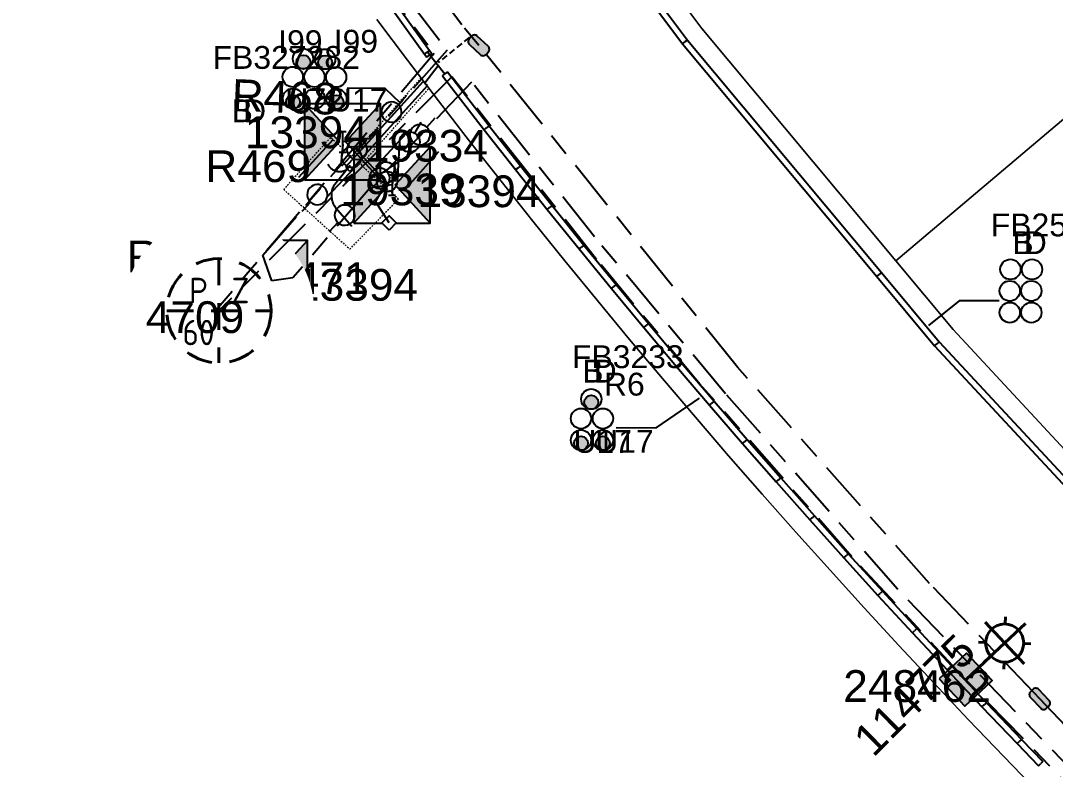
# Model space of a CAD drawing. Header units: metres. Extents: x 300847 to 302995, y 6235779 to 6237713.
# Drawn here: x 302125.9 to 302207.5, y 6237050.2 to 6237109.1 of the extents above; entities that cross this region are included whole.
import ezdxf
from ezdxf.enums import TextEntityAlignment as Align

# ---------------------------------------------------------------- set-up
doc = ezdxf.new("R2010")
doc.units = ezdxf.units.M
for name, pattern in [('Cable Exist UG', [8.2, 4, -1.2, 1.8, -1.2]), ('Dash', [5, 3, -2]), ('DASHED', [0.75, 0.5, -0.25]), ('HIDDEN', [0.375, 0.25, -0.125]), ('HIDDEN2', [0.1875, 0.125, -0.0625])]:
    doc.linetypes.add(name, pattern=pattern)
doc.layers.get('0').update_dxf_attribs({"color": 6})
for name, color, linetype, lineweight in [('Cadastre Land Parcels_SP_EXT', 9, 'Continuous', 5), ('Cadastre Other Property_SP_EXT', 9, 'HIDDEN', 5), ('Cadastre Roads_SP_EXT', 9, 'Continuous', 5)]:
    doc.layers.add(name, color=color, linetype=linetype, lineweight=lineweight)
for name, color, linetype in [('Duct_SP_EXT', 7, 'Continuous'), ('Equip_HV_EXT', 7, 'Continuous'), ('Equip_LV_EXT', 7, 'Continuous'), ('Equip_SL_EXT', 7, 'Continuous'), ('Equip_SP_SL_EXT', 7, 'Continuous'), ('Mains_HV_EXT', 7, 'Continuous'), ('Mains_SL_EXT', 7, 'Continuous'), ('Services_SP_EXT', 7, 'Continuous'), ('Sub_SP_EXT', 7, 'Continuous'), ('SupportsUG_SP_LV_SL_EXT', 7, 'Continuous'), ('Trench_SP_EXT', 7, 'Continuous')]:
    doc.layers.add(name, color=color, linetype=linetype)
doc.layers.add('UNKNOWN_FEATURES', color=1, linetype='DASHED', plot=False)
doc.styles.add('COLUMN_LABEL', font='arial.ttf')
doc.styles.add('iecARIAL', font='arial.ttf', dxfattribs={"height": 2})
doc.styles.add('IESYMBOL1', font='isocp.shx')
doc.styles.add('POLE_LABEL', font='arial.ttf')
doc.styles.add('SLCP_LABEL', font='arial.ttf', dxfattribs={"height": 3.5})
doc.styles.get("Standard").update_dxf_attribs({"font": 'arial.ttf'})
doc.styles.add('SWITCH_LABEL', font='arial.ttf', dxfattribs={"height": 2.5})

# ---------------------------------------------------------------- blocks, each defined once
blk = doc.blocks.new('SUB_INDOOR_EXT')
h = blk.add_hatch(color=256)
h.paths.add_polyline_path([(3, 3), (0.24, 0), (3, -3)])
h.paths.add_polyline_path([(-3, -3), (-0.24, 0), (-3, 3)])
at = {"color": 7}
for p, q in [((-0.272, 0.805), (0.272, 0.805)), ((0, 0.805), (0, -0.805)), ((-0.269, -0.805), (0.269, -0.805))]:
    blk.add_line(p, q, dxfattribs=at)
blk.add_line((1.92, -2.256), (1.92, -2.256, 0))
for points in [[(-3, -3), (-0.24, 0), (-3, 3)], [(-3, -3), (3, -3), (3, 3), (-3, 3)], [(3, 3), (0.24, 0), (3, -3)]]:
    blk.add_lwpolyline(points, close=True)
for tag, height, flags, p in [('ASSET_NUM', 2.5, 8, (2, 2)), ('STREET_CODE', 0.2, 9, (1.5, 0)), ('OPERATING_VOLTAGE', 0.2, 9, (1.5, -0.6)), ('ORIENTATION', 0.2, 9, (1.5, -0.8)), ('CONSTRUCTED_VOLTAGE', 0.2, 9, (1.5, -0.2)), ('NO_PHASES', 0.2, 9, (1.5, -0.4)), ('OWNED_BY', 0.2, 9, (1.5, -1)), ('OPERATED_BY', 0.2, 9, (1.5, -1.2)), ('SECONDARY_VOLTAGE', 0.2, 9, (1.5, -1.6)), ('MAINTAINED_BY', 0.2, 9, (1.5, -1.4)), ('STATE', 0.2, 9, (1.5, -1.8)), ('SUBSTATION_TYPE', 0.2, 9, (1.5, -2.2)), ('USAGE', 0.2, 9, (1.5, -2.4)), ('PARENT', 0.2, 9, (1.5, -2)), ('STREETNAME', 0.2, 9, (1.5, -3)), ('SUBURB', 0.2, 9, (1.5, -3.2)), ('LEGEND', 0.2, 9, (1.5, -2.6)), ('LOCATION', 0.2, 9, (1.5, -2.8)), ('Z', 0.2, 1, (1.5, -3.6)), ('NOTES', 0.2, 9, (1.5, -3.4))]:
    blk.add_attdef(tag, text='', height=height, dxfattribs=dict(flags=flags)).set_placement(p, align=Align.MIDDLE_LEFT)
blk = doc.blocks.new('COLUMN_EXT')
blk.add_hatch(color=256).paths.add_polyline_path([(-1.485, 1.485), (-1.485, -1.485), (1.485, -1.485), (1.485, 1.485)])
blk.add_lwpolyline([(-1.485, -1.485), (1.485, -1.485), (1.485, 1.485), (-1.485, 1.485)], close=True)
for tag, height, style, flags, p in [('ASSET_NUM', 2.5, 'COLUMN_LABEL', 8, (2, 2)), ('STRUCTURE_PLANT_NUMBER', 0.2, 'POLE_LABEL', 9, (1.813, 0.031)), ('STREET_CODE', 0.2, 'COLUMN_LABEL', 9, (1.813, -0.2))]:
    blk.add_attdef(tag, text='', height=height, dxfattribs=dict(style=style, flags=flags)).set_placement(p, align=Align.MIDDLE_LEFT)
at = {"flags": 9}
for tag, p in [('OWNED_BY', (1.813, -0.6)), ('STATE', (1.813, -0.8)), ('COLUMN_TYPE', (1.813, -0.4)), ('STREETNAME', (1.813, -1.6)), ('USAGE', (1.813, -1)), ('LEGEND', (1.813, -1.2)), ('LOCATION', (1.813, -1.4)), ('SUBURB', (1.813, -1.8)), ('NOTES', (1.813, -2))]:
    blk.add_attdef(tag, text='', height=0.2, dxfattribs=at).set_placement(p, align=Align.MIDDLE_LEFT)
at = {"flags": 1}
blk.add_attdef('Z', (1.813, -2.351), '', height=0.2, dxfattribs=at)
blk = doc.blocks.new('DUCT_EXT')
blk.add_circle((0, 0.8), 0.8)
at = {"flags": 1}
blk.add_attdef('Z', (0, 0), '', height=0.2, dxfattribs=at)
at = {"flags": 9}
for tag, p in [('DUCT_CODE', (0, 0)), ('XSECT_TYPE', (0, -0.2)), ('STATE', (0, -0.6)), ('FB_REFERENCE', (0, -0.4)), ('NOTES', (0, -0.8))]:
    blk.add_attdef(tag, text='', height=0.2, dxfattribs=at).set_placement(p, align=Align.MIDDLE_LEFT)
blk = doc.blocks.new('SL_LANTERN_EXT')
at = {"lineweight": 40}
for p, q in [((0, 1.968), (0, 6.468)), ((-1.459, 5.676), (-1.061, 5.278)), ((1.458, 5.676), (1.06, 5.278)), ((-2.25, 4.218), (2.25, 4.218)), ((-1.459, 2.759), (-1.061, 3.157)), ((0, 0), (0, 2.721)), ((1.458, 2.759), (1.06, 3.157))]:
    blk.add_line(p, q, dxfattribs=at)
blk.add_circle((0, 4.218), 1.5, dxfattribs=at)
at = {"style": 'iecARIAL', "flags": 8}
blk.add_attdef('ASSET_NUM', (1.5, 1.5), '', height=2.5, dxfattribs=at)
for tag, p, height, flags in [('CONSTRUCTED_VOLTAGE', (0.981, -0.653), 0.2, 9), ('CONTROL_TYPE', (0.981, -0.853), 0.2, 9), ('LNUMBER', (2.181, -3.253), 2.5, 8), ('OPERATING_VOLTAGE', (0.981, -1.653), 0.2, 9), ('LANTERN_PURPOSE', (0.981, -1.053), 0.2, 9), ('LANTERN_TYPE', (0.981, -1.253), 0.2, 9), ('NO_PHASES', (0.981, -1.453), 0.2, 9), ('ORIENTATION', (0.981, -1.853), 0.2, 9), ('OWNED_BY', (0.981, -2.053), 0.2, 9), ('STATE', (0.981, -2.253), 0.2, 9), ('USAGE', (0.981, -2.453), 0.2, 9), ('CEXIST', (0.981, -2.653), 0.2, 9), ('CNEW', (0.981, -2.853), 0.2, 9), ('CNUMBER', (0.981, -3.053), 0.2, 9), ('CREMOVE', (0.981, -3.253), 0.2, 9), ('CREPLACE', (0.981, -3.453), 0.2, 9), ('LKINGHEIGHT', (0.981, -3.653), 0.2, 9), ('LBRACKET', (0.981, -3.853), 0.2, 9), ('LBRACKETVOCAB', (0.981, -4.053), 0.2, 9), ('LCATEGORY', (0.981, -4.253), 0.2, 9), ('LCHARGE1', (0.981, -4.453), 0.2, 9), ('LCHARGE1PERCENT', (0.981, -4.653), 0.2, 9), ('LCHARGE2', (0.981, -4.853), 0.2, 9), ('LCHARGE2PERCENT', (0.981, -5.053), 0.2, 9), ('LCHARGE3', (0.981, -5.253), 0.2, 9), ('LCHARGE3PERCENT', (0.981, -5.453), 0.2, 9), ('LEXIST', (0.981, -5.653), 0.2, 9), ('LLAMP', (0.981, -5.853), 0.2, 9), ('LLAMPVOCAB', (0.981, -6.053), 0.2, 9), ('LMAST', (0.981, -6.253), 0.2, 9), ('LMASTVOCAB', (0.981, -6.453), 0.2, 9), ('LNEW', (0.981, -6.653), 0.2, 9), ('LANTNUMBER', (0.981, -6.853), 0.2, 9), ('LOUTREACH', (0.981, -7.253), 0.2, 9), ('LOUTREACHVOCAB', (0.981, -7.453), 0.2, 9), ('LRATECODE', (0.981, -7.653), 0.2, 9), ('LREMOVE', (0.981, -7.853), 0.2, 9), ('LREPLACE', (0.981, -8.053), 0.2, 9), ('LTYPE', (0.981, -8.253), 0.2, 9), ('LTYPEVOCAB', (0.981, -8.453), 0.2, 9), ('LEGEND', (0.981, -8.653), 0.2, 9), ('LOCATION', (0.981, -8.853), 0.2, 9), ('NOTES', (0.981, -9.053), 0.2, 9), ('STREETNAME', (0.981, -9.253), 0.2, 9), ('SUBURB', (0.981, -9.453), 0.2, 1)]:
    blk.add_attdef(tag, p, '', height=height, dxfattribs=dict(flags=flags))
blk = doc.blocks.new('CCP_EXT')
at = {"flags": 9}
for tag, p in [('USAGE', (0, -1.2)), ('LEGEND', (0, -1.4)), ('LIFE_SUPPORT', (0, -1.6)), ('STATE', (0, -1.8)), ('NOTES', (0, -2))]:
    blk.add_attdef(tag, text='', height=0.2, dxfattribs=at).set_placement(p, align=Align.MIDDLE_LEFT)
blk.add_wipeout([(0, 0.566), (0.566, 0), (0, -0.566), (-0.566, 0)])
blk.add_lwpolyline([(-0.566, 0), (0, 0.566), (0.566, 0), (0, -0.566), (-0.566, 0)])
at = {"flags": 1}
blk.add_attdef('Z', (0, 0), '', height=0.2, dxfattribs=at)
at = {"flags": 9}
for tag, p in [('CCP_TYPE', (0, 0)), ('OPERATING_VOLTAGE', (0, -0.6)), ('ORIENTATION', (0, -0.8)), ('CONSTRUCTED_VOLTAGE', (0, -0.2)), ('NO_PHASES', (0, -0.4)), ('OWNED_BY', (0, -1))]:
    blk.add_attdef(tag, text='', height=0.2, dxfattribs=at).set_placement(p, align=Align.MIDDLE_LEFT)
blk = doc.blocks.new('HV_STJ_EXT')
h = blk.add_hatch(color=256)
edge = h.paths.add_edge_path()
edge.add_ellipse((-0.586, 0.131), major_axis=(0.226, 0.226), ratio=1, start_angle=44.99996, end_angle=135)
edge.add_line((-0.906, 0.131), (-0.906, -0.131))
edge.add_ellipse((-0.586, -0.131), major_axis=(0.226, 0.226), ratio=1, start_angle=134.99996, end_angle=225)
edge.add_line((-0.586, -0.451), (0.586, -0.451))
edge.add_ellipse((0.586, -0.131), major_axis=(-0.226, 0.226), ratio=1, start_angle=134.99996, end_angle=225)
edge.add_line((0.906, -0.131), (0.906, 0.131))
edge.add_ellipse((0.586, 0.131), major_axis=(-0.226, 0.226), ratio=1, start_angle=224.99996, end_angle=315)
edge.add_line((0.586, 0.451), (-0.586, 0.451))
blk.add_lwpolyline([(-0.906, 0.131), (-0.906, -0.131, 0.414214), (-0.586, -0.451), (0.586, -0.451, 0.414214), (0.906, -0.131), (0.906, 0.131, 0.414214), (0.586, 0.451), (-0.586, 0.451, 0.414214)], format="xyb", close=True)
for tag, flags, p in [('ORIENTATION', 9, (1.5, 0)), ('Z', 1, (1.5, -0.8)), ('USAGE', 9, (1.5, -0.2)), ('LEGEND', 9, (1.5, -0.4)), ('NOTES', 9, (1.5, -0.6))]:
    blk.add_attdef(tag, text='', height=0.2, dxfattribs=dict(flags=flags)).set_placement(p, align=Align.MIDDLE_LEFT)
blk = doc.blocks.new('LV_UG_DFUSE_CLOSED_EXT')
for points in [[(1, 0), (0, 0)], [(5.04, 0.726), (2.156, -0.717)], [(5.049, -0.707), (2.156, 0.717)], [(6.2, 0.013), (7.2, 0.013)]]:
    blk.add_lwpolyline(points)
for centre in [(1.8, 0), (5.4, 0.011)]:
    blk.add_circle(centre, 0.8)
at = {"flags": 9}
for tag, p in [('ACTUAL_STATUS', (0, 0)), ('OPERATING_VOLTAGE', (0, -0.6)), ('ORIENTATION', (0, -0.8)), ('CONSTRUCTED_VOLTAGE', (0, -0.2)), ('NO_PHASES', (0, -0.4)), ('STATE', (0, -1)), ('SWITCH_TYPE', (0, -1.2)), ('USAGE', (0, -1.4)), ('NOTES', (0, -1.6))]:
    blk.add_attdef(tag, text='', height=0.2, dxfattribs=at).set_placement(p, align=Align.MIDDLE_LEFT)
at = {"flags": 1}
blk.add_attdef('Z', (0, 0), '', height=0.2, dxfattribs=at)
blk = doc.blocks.new('SWG_HOLEC_SU_EXT')
blk.add_line((1.8, -2), (5.8, -2))
for points in [[(1, 0), (0, 0)], [(6.6, 0), (7.6, 0)]]:
    blk.add_lwpolyline(points)
for points in [[(1.8, -0.8, 1), (1.8, 0.8, 1)], [(5.8, -0.8, 1), (5.8, 0.8, 1)]]:
    blk.add_lwpolyline(points, format="xyb", close=True)
at = {"style": 'SWITCH_LABEL', "flags": 8}
blk.add_attdef('ASSET_NUM', text='', height=2.5, rotation=179.95437, dxfattribs=at).set_placement((-2.4, 0), align=Align.MIDDLE_LEFT)
at = {"flags": 1}
blk.add_attdef('Z', (0, 0), '', height=0.2, dxfattribs=at)
at = {"flags": 9}
for tag, p in [('ACTUAL_STATUS', (0, -0.4)), ('CONSTRUCTED_VOLTAGE', (0, -0.6)), ('NO_PHASES', (0, -0.8)), ('OPERATING_VOLTAGE', (0, -1)), ('ORIENTATION', (0, -1.2)), ('OWNED_BY', (0, -1.4)), ('PARENT', (0, -1.6)), ('STATE', (0, -1.8)), ('SWITCH_TYPE', (0, -2)), ('USAGE', (0, -2.2)), ('LOCATION', (0, -2.4)), ('STREETNAME', (0, -2.6)), ('SUBURB', (0, -2.8)), ('NOTES', (0, -3))]:
    blk.add_attdef(tag, text='', height=0.2, dxfattribs=at).set_placement(p, align=Align.MIDDLE_LEFT)
at = {"style": 'SWITCH_LABEL', "flags": 9}
blk.add_attdef('STREET_CODE', text='', height=0.2, dxfattribs=at).set_placement((0, -0.2), align=Align.MIDDLE_LEFT)
blk = doc.blocks.new('CABLE_LARGE_EXT')
h = blk.add_hatch(color=256)
edge = h.paths.add_edge_path()
edge.add_arc((0, 0.55), 0.55, 0, 360)
blk.add_circle((0, 0.55), 0.55)
at = {"flags": 1}
blk.add_attdef('Z', (0, 0), '', height=0.2, dxfattribs=at)
at = {"flags": 9}
for tag, p in [('COND_CODE', (0, 0)), ('XSECT_SIZE', (0, -0.6)), ('STATE', (0, -0.4)), ('FB_REFERENCE', (0, -0.2)), ('NOTES', (0, -0.8))]:
    blk.add_attdef(tag, text='', height=0.2, dxfattribs=at).set_placement(p, align=Align.MIDDLE_LEFT)
blk = doc.blocks.new('SLCP_ZELL_EXT')
blk.add_wipeout([(-0.236, 7.5), (-0.706, 7.47), (-1.174, 7.411), (-1.637, 7.323), (-2.093, 7.206), (-2.542, 7.06), (-2.98, 6.887), (-3.407, 6.686), (-3.82, 6.459), (-4.218, 6.206), (-4.599, 5.929), (-4.962, 5.629), (-5.306, 5.306), (-5.629, 4.962), (-5.929, 4.599), (-6.206, 4.218), (-6.459, 3.82), (-6.686, 3.407), (-6.887, 2.98), (-7.06, 2.542), (-7.206, 2.093), (-7.323, 1.637), (-7.411, 1.174), (-7.47, 0.706), (-7.5, 0.236), (-7.5, -0.236), (-7.47, -0.706), (-7.411, -1.174), (-7.323, -1.637), (-7.206, -2.093), (-7.06, -2.542), (-6.887, -2.98), (-6.686, -3.407), (-6.459, -3.82), (-6.206, -4.218), (-5.929, -4.599), (-5.629, -4.962), (-5.306, -5.306), (-4.962, -5.629), (-4.599, -5.929), (-4.218, -6.206), (-3.82, -6.459), (-3.407, -6.686), (-2.98, -6.887), (-2.542, -7.06), (-2.093, -7.206), (-1.637, -7.323), (-1.174, -7.411), (-0.706, -7.47), (-0.236, -7.5), (0.236, -7.5), (0.706, -7.47), (1.174, -7.411), (1.637, -7.323), (2.093, -7.206), (2.542, -7.06), (2.98, -6.887), (3.407, -6.686), (3.82, -6.459), (4.218, -6.206), (4.599, -5.929), (4.962, -5.629), (5.306, -5.306), (5.629, -4.962), (5.929, -4.599), (6.206, -4.218), (6.459, -3.82), (6.686, -3.407), (6.887, -2.98), (7.06, -2.542), (7.206, -2.093), (7.323, -1.637), (7.411, -1.174), (7.47, -0.706), (7.5, -0.236), (7.5, 0.236), (7.47, 0.706), (7.411, 1.174), (7.323, 1.637), (7.206, 2.093), (7.06, 2.542), (6.887, 2.98), (6.686, 3.407), (6.459, 3.82), (6.206, 4.218), (5.929, 4.599), (5.629, 4.962), (5.306, 5.306), (4.962, 5.629), (4.599, 5.929), (4.218, 6.206), (3.82, 6.459), (3.407, 6.686), (2.98, 6.887), (2.542, 7.06), (2.093, 7.206), (1.637, 7.323), (1.174, 7.411), (0.706, 7.47), (0.236, 7.5)])
at = {"linetype": 'Dash', "lineweight": 40, "ltscale": 0.7}
for p, q in [((0, 4.109), (0, -4.109)), ((-4.109, 0), (4.109, 0))]:
    blk.add_line(p, q, dxfattribs=at)
blk.add_circle((0, 0), 4.109, dxfattribs=at)
at = {"lineweight": 40, "style": 'IESYMBOL1'}
for s, p in [('P', (-1.604, 0)), ('Z', (1.702, 0)), ('60', (-1.612, -3.312))]:
    blk.add_text(s, height=2, dxfattribs=at).set_placement(p, align=Align.BOTTOM_CENTER)
at = {"style": 'SLCP_LABEL'}
for tag, height, flags, p in [('ASSET_NUM', 2.5, 8, (2, 2)), ('STREET_CODE', 0.2, 9, (0, -0.2))]:
    blk.add_attdef(tag, text='', height=height, dxfattribs=dict(at, flags=flags)).set_placement(p, align=Align.MIDDLE_LEFT)
at = {"flags": 1}
blk.add_attdef('Z', (0, 0), '', height=0.2, dxfattribs=at)
at = {"flags": 9}
for tag, p in [('CONSTRUCTED_VOLTAGE', (0, -0.4)), ('CONTROL_TYPE', (0, -0.6)), ('NO_PHASES', (0, -0.8)), ('OPERATING_VOLTAGE', (0, -1)), ('ORIENTATION', (0, -1.2)), ('OWNED_BY', (0, -1.4)), ('USAGE', (0, -1.6)), ('STATE', (0, -2)), ('LOCATION', (0, -1.8)), ('NOTES', (0, -2.2))]:
    blk.add_attdef(tag, text='', height=0.2, dxfattribs=at).set_placement(p, align=Align.MIDDLE_LEFT)

msp = doc.modelspace()

# ---------------------------------------------------------------- linework, layer by layer
at = {"layer": 'Cadastre Land Parcels_SP_EXT', "linetype": 'Continuous'}
msp.add_lwpolyline([(302277.355, 6237159.901), (302258.994, 6237272.097), (302125.906, 6237189.405), (302128.007, 6237185.43), (302143.855, 6237158.906), (302161.072, 6237133.249), (302179.608, 6237108.527), (302194.889, 6237090.227), (302277.355, 6237159.901)], close=True, dxfattribs=at)
for points in [[(302322.649, 6237167.313), (302277.355, 6237159.901), (302194.889, 6237090.227), (302199.412, 6237084.81), (302220.43, 6237062.163), (302266.937, 6237014.596), (302267.867, 6237013.691), (302268.9, 6237012.782), (302269.981, 6237011.928), (302271.105, 6237011.132), (302272.269, 6237010.397), (302273.47, 6237009.724), (302274.705, 6237009.111), (302275.969, 6237008.567), (302277.26, 6237008.089), (302278.575, 6237007.68), (302279.91, 6237007.34), (302281.26, 6237007.07), (302282.623, 6237006.871), (302283.994, 6237006.744), (302285.37, 6237006.688), (302286.746, 6237006.705)], [(302206.211, 6237048.293), (302203.411, 6237051.173), (302200.634, 6237054.071), (302197.872, 6237056.989), (302195.132, 6237059.923), (302192.412, 6237062.876), (302189.71, 6237065.846), (302187.026, 6237068.834), (302184.364, 6237071.84), (302181.719, 6237074.862), (302179.098, 6237077.902), (302176.493, 6237080.96), (302173.91, 6237084.035), (302171.347, 6237087.126), (302168.806, 6237090.234), (302166.282, 6237093.358), (302163.782, 6237096.5), (302161.301, 6237099.657), (302158.84, 6237102.83), (302156.399, 6237106.02), (302153.982, 6237109.226)]]:
    msp.add_lwpolyline(points, dxfattribs=at)
at = {"layer": 'Duct_SP_EXT'}
for p, q in [((302159.064, 6237132.685), (302178.086, 6237107.323)), ((302159.448, 6237132.973), (302178.463, 6237107.621)), ((302146.757, 6237121.83), (302157.748, 6237106.51)), ((302147.147, 6237122.11), (302158.132, 6237106.799)), ((302178.086, 6237107.323), (302178.275, 6237107.472)), ((302178.086, 6237107.323), (302193.4, 6237088.984)), ((302178.463, 6237107.621), (302178.275, 6237107.472)), ((302178.463, 6237107.621), (302193.768, 6237089.291)), ((302157.748, 6237106.51), (302157.94, 6237106.655)), ((302157.748, 6237106.51), (302157.937, 6237106.272)), ((302157.937, 6237106.272), (302158.125, 6237106.421)), ((302158.132, 6237106.799), (302157.94, 6237106.655)), ((302158.313, 6237106.569), (302158.125, 6237106.421)), ((302158.132, 6237106.799), (302158.313, 6237106.569)), ((302159.163, 6237104.81), (302159.353, 6237104.957)), ((302159.163, 6237104.81), (302162.452, 6237100.556)), ((302159.543, 6237105.104), (302159.353, 6237104.957)), ((302159.543, 6237105.104), (302162.83, 6237100.851)), ((302157.623, 6237104.349), (302151.507, 6237097.591)), ((302157.979, 6237104.027), (302151.863, 6237097.269)), ((302157.623, 6237104.349), (302157.801, 6237104.188)), ((302157.979, 6237104.027), (302157.801, 6237104.188)), ((302162.452, 6237100.556), (302162.641, 6237100.703)), ((302162.452, 6237100.556), (302164.927, 6237097.406)), ((302162.83, 6237100.851), (302162.641, 6237100.703)), ((302162.83, 6237100.851), (302165.304, 6237097.703)), ((302151.507, 6237097.591), (302151.685, 6237097.43)), ((302151.863, 6237097.269), (302151.685, 6237097.43)), ((302164.927, 6237097.406), (302165.115, 6237097.554)), ((302164.927, 6237097.406), (302167.421, 6237094.271)), ((302165.304, 6237097.703), (302165.115, 6237097.554)), ((302165.304, 6237097.703), (302167.796, 6237094.572)), ((302167.421, 6237094.271), (302167.608, 6237094.421)), ((302167.421, 6237094.271), (302169.939, 6237091.155)), ((302167.796, 6237094.572), (302167.608, 6237094.421)), ((302167.796, 6237094.572), (302170.312, 6237091.458)), ((302170.312, 6237091.458), (302170.125, 6237091.306)), ((302170.312, 6237091.458), (302172.845, 6237088.359)), ((302169.939, 6237091.155), (302170.125, 6237091.306)), ((302169.939, 6237091.155), (302172.474, 6237088.054)), ((302193.4, 6237088.984), (302193.584, 6237089.137)), ((302193.4, 6237088.984), (302197.955, 6237083.528)), ((302193.768, 6237089.291), (302193.584, 6237089.137)), ((302193.768, 6237089.291), (302198.316, 6237083.845)), ((302172.474, 6237088.054), (302172.659, 6237088.207)), ((302172.845, 6237088.359), (302172.659, 6237088.207)), ((302172.845, 6237088.359), (302175.399, 6237085.278)), ((302172.474, 6237088.054), (302175.031, 6237084.971)), ((302175.031, 6237084.971), (302175.215, 6237085.124)), ((302175.031, 6237084.971), (302177.608, 6237081.903)), ((302175.399, 6237085.278), (302175.215, 6237085.124)), ((302175.399, 6237085.278), (302177.974, 6237082.213)), ((302197.955, 6237083.528), (302198.136, 6237083.686)), ((302197.955, 6237083.528), (302219.025, 6237060.825)), ((302198.316, 6237083.845), (302198.136, 6237083.686)), ((302198.316, 6237083.845), (302219.373, 6237061.156)), ((302177.608, 6237081.903), (302177.791, 6237082.058)), ((302177.608, 6237081.903), (302180.207, 6237078.852)), ((302177.974, 6237082.213), (302177.791, 6237082.058)), ((302177.974, 6237082.213), (302180.571, 6237079.164)), ((302180.571, 6237079.164), (302180.389, 6237079.008)), ((302180.571, 6237079.164), (302183.184, 6237076.134)), ((302180.207, 6237078.852), (302180.389, 6237079.008)), ((302180.207, 6237078.852), (302182.821, 6237075.819)), ((302182.821, 6237075.819), (302183.002, 6237075.977)), ((302183.184, 6237076.134), (302183.002, 6237075.977)), ((302183.184, 6237076.134), (302185.82, 6237073.122)), ((302182.821, 6237075.819), (302185.46, 6237072.805)), ((302185.46, 6237072.805), (302185.64, 6237072.963)), ((302185.46, 6237072.805), (302188.116, 6237069.806)), ((302185.82, 6237073.122), (302185.64, 6237072.963)), ((302185.82, 6237073.122), (302188.474, 6237070.125)), ((302188.116, 6237069.806), (302188.295, 6237069.965)), ((302188.116, 6237069.806), (302190.793, 6237066.825)), ((302188.474, 6237070.125), (302188.295, 6237069.965)), ((302188.474, 6237070.125), (302191.149, 6237067.147)), ((302190.793, 6237066.825), (302190.971, 6237066.986)), ((302191.149, 6237067.147), (302190.971, 6237066.986)), ((302191.149, 6237067.147), (302193.843, 6237064.186)), ((302190.793, 6237066.825), (302193.489, 6237063.862)), ((302193.489, 6237063.862), (302193.666, 6237064.024)), ((302193.489, 6237063.862), (302196.202, 6237060.916)), ((302193.843, 6237064.186), (302193.666, 6237064.024)), ((302193.843, 6237064.186), (302196.554, 6237061.242)), ((302196.554, 6237061.242), (302196.378, 6237061.079)), ((302196.554, 6237061.242), (302199.285, 6237058.318)), ((302196.202, 6237060.916), (302196.378, 6237061.079)), ((302196.202, 6237060.916), (302198.936, 6237057.989)), ((302198.936, 6237057.989), (302199.111, 6237058.153)), ((302198.936, 6237057.989), (302201.691, 6237055.078)), ((302199.285, 6237058.318), (302199.111, 6237058.153)), ((302199.285, 6237058.318), (302202.039, 6237055.409)), ((302201.691, 6237055.078), (302201.865, 6237055.243)), ((302201.691, 6237055.078), (302204.462, 6237052.187)), ((302202.039, 6237055.409), (302201.865, 6237055.243)), ((302202.039, 6237055.409), (302204.807, 6237052.52)), ((302204.462, 6237052.187), (302204.634, 6237052.354)), ((302204.807, 6237052.52), (302204.634, 6237052.354)), ((302204.807, 6237052.52), (302206.499, 6237050.781)), ((302204.462, 6237052.187), (302206.155, 6237050.446)), ((302206.155, 6237050.446), (302206.327, 6237050.614)), ((302206.499, 6237050.781), (302206.327, 6237050.614))]:
    msp.add_line(p, q, dxfattribs=at)
for points in [[(302151.641, 6237103.84), (302154.603, 6237103.838), (302155.818, 6237102.673)], [(302203.039, 6237087.068), (302199.883, 6237087.068), (302197.483, 6237085.138)], [(302172.84, 6237077.083), (302176.009, 6237077.06), (302179.432, 6237079.414)]]:
    msp.add_lwpolyline(points, dxfattribs=at)
at = {"layer": 'Mains_HV_EXT', "linetype": 'Cable Exist UG'}
for points in [[(302175.278, 6237149.003), (302174.689, 6237147.207), (302170.031, 6237145.321), (302155.978, 6237135.456), (302158.15, 6237132.257), (302145.296, 6237129.875), (302145.296, 6237129.875), (302153.416, 6237118.363), (302155.856, 6237115.181), (302158.296, 6237112.034), (302160.891, 6237108.573), (302162.023, 6237107.202)], [(302153.217, 6237135.962), (302155.432, 6237132.701), (302142.512, 6237130.278), (302142.512, 6237130.278), (302151.422, 6237117.724), (302154.264, 6237113.968), (302156.501, 6237110.792), (302159.532, 6237106.826), (302153.351, 6237099.838), (302151.285, 6237099.599)], [(302206.298, 6237055.654), (302197.562, 6237064.8), (302182.427, 6237081.834), (302162.023, 6237107.202)], [(302228.811, 6237070.753), (302226.868, 6237070.313), (302208.791, 6237053.045), (302206.223, 6237055.733)]]:
    msp.add_lwpolyline(points, dxfattribs=at)
at = {"layer": 'Mains_SL_EXT', "linetype": 'Cable Exist UG'}
msp.add_lwpolyline([(302245.027, 6237011.459), (302200.405, 6237057.222)], dxfattribs=at)
at = {"layer": 'Trench_SP_EXT', "linetype": 'Cable Exist UG'}
for points in [[(302157.923, 6237106.75), (302159.353, 6237104.957)], [(302157.773, 6237104.24), (302158.828, 6237105.615)]]:
    msp.add_lwpolyline(points, dxfattribs=at)
for points in [[(302151.893, 6237097.731, -0.587513), (302150.126, 6237097.827)], [(302151.893, 6237097.731), (302150.567, 6237096.106), (302150.567, 6237096.106, 0.319536), (302150.871, 6237094.248), (302150.871, 6237094.248), (302152.009, 6237092.966)]]:
    msp.add_lwpolyline(points, format="xyb", dxfattribs=at)
at = {"layer": 'UNKNOWN_FEATURES'}
msp.add_lwpolyline([(302161.256, 6237107.83), (302158.816, 6237105.849)], dxfattribs=at)

# ---------------------------------------------------------------- block references
at = {"layer": 'Duct_SP_EXT'}
for name, p in [('DUCT_EXT', (302148.162, 6237105.349)), ('DUCT_EXT', (302149.906, 6237105.312)), ('CABLE_LARGE_EXT', (302148.191, 6237105.336)), ('CABLE_LARGE_EXT', (302149.906, 6237105.312)), ('DUCT_EXT', (302147.356, 6237103.912)), ('DUCT_EXT', (302149.064, 6237103.907)), ('DUCT_EXT', (302150.778, 6237103.898)), ('DUCT_EXT', (302147.372, 6237102.202)), ('DUCT_EXT', (302149.083, 6237102.195)), ('DUCT_EXT', (302150.798, 6237102.185)), ('CABLE_LARGE_EXT', (302147.372, 6237102.202)), ('CABLE_LARGE_EXT', (302150.798, 6237102.185)), ('DUCT_EXT', (302203.934, 6237088.75)), ('DUCT_EXT', (302205.634, 6237088.75)), ('DUCT_EXT', (302203.882, 6237087.049)), ('DUCT_EXT', (302205.582, 6237087.049)), ('DUCT_EXT', (302203.882, 6237085.349)), ('DUCT_EXT', (302205.582, 6237085.349)), ('DUCT_EXT', (302170.889, 6237078.529)), ('CABLE_LARGE_EXT', (302170.889, 6237078.529)), ('DUCT_EXT', (302170.077, 6237076.999)), ('DUCT_EXT', (302171.802, 6237076.998)), ('DUCT_EXT', (302170.08, 6237075.298)), ('DUCT_EXT', (302171.802, 6237075.297)), ('CABLE_LARGE_EXT', (302170.08, 6237075.298)), ('CABLE_LARGE_EXT', (302171.802, 6237075.297))]:
    msp.add_blockref(name, p, dxfattribs=at)
at = {"layer": 'Equip_HV_EXT'}
for p, rotation in [((302162.023, 6237107.202), 316.8476099162443), ((302206.242, 6237055.712), 313.6886833617191)]:
    msp.add_blockref('HV_STJ_EXT', p, dxfattribs=dict(at, rotation=rotation))
ref = msp.add_blockref('SWG_HOLEC_SU_EXT', (302153.206, 6237099.721), dxfattribs=dict(at, rotation=227.5448044593909))
ref.add_attrib('ASSET_NUM', 'R468', dxfattribs={"layer": '0', "height": 2.5, "rotation": 357.71951, "style": 'SWITCH_LABEL'}).set_placement((302150.807, 6237100.971), align=Align.BOTTOM_RIGHT)
ref = msp.add_blockref('SWG_HOLEC_SU_EXT', (302151.207, 6237097.678), dxfattribs=dict(at, rotation=47.32581268002284))
ref.add_attrib('ASSET_NUM', 'R469', dxfattribs={"layer": '0', "height": 2.5, "style": 'SWITCH_LABEL'}).set_placement((302148.808, 6237098.928), align=Align.TOP_RIGHT)
ref = msp.add_blockref('SWG_HOLEC_SU_EXT', (302153.514, 6237095.846), dxfattribs=dict(at, rotation=48.0905094805231))
ref.add_attrib('ASSET_NUM', '19339', dxfattribs={"layer": '0', "height": 2.5, "style": 'SWITCH_LABEL'}).set_placement((302151.115, 6237097.096), align=Align.TOP_LEFT)
ref = msp.add_blockref('SWG_HOLEC_SU_EXT', (302145.009, 6237090.567), dxfattribs=dict(at, rotation=228.6588562519189))
ref.add_attrib('ASSET_NUM', 'R470', dxfattribs={"layer": '0', "height": 2.5, "style": 'SWITCH_LABEL'}).set_placement((302142.609, 6237091.817), align=Align.TOP_RIGHT)
ref = msp.add_blockref('SWG_HOLEC_SU_EXT', (302147.395, 6237088.862), dxfattribs=dict(at, rotation=227.3460854295106))
ref.add_attrib('ASSET_NUM', 'R471', dxfattribs={"layer": '0', "height": 2.5, "style": 'SWITCH_LABEL'}).set_placement((302144.996, 6237090.112), align=Align.TOP_LEFT)
at = {"layer": 'Equip_LV_EXT'}
for p, rotation in [((302153.882, 6237094.902), 60.00000000000014), ((302144.866, 6237088.513), 209.0546042837166)]:
    msp.add_blockref('LV_UG_DFUSE_CLOSED_EXT', p, dxfattribs=dict(at, rotation=rotation))
at = {"layer": 'Equip_SP_SL_EXT'}
ref = msp.add_blockref('SL_LANTERN_EXT', (302200.405, 6237057.222), dxfattribs=dict(at, rotation=313.2235798596904))
ref.add_attrib('ASSET_NUM', '114775', dxfattribs={"layer": '0', "height": 2.5, "rotation": 44.84704, "style": 'iecARIAL'}).set_placement((302201.905, 6237058.722), align=Align.BOTTOM_RIGHT)
at = {"layer": 'Sub_SP_EXT'}
ref = msp.add_blockref('SUB_INDOOR_EXT', (302151.285, 6237099.599), dxfattribs=at)
ref.add_attrib('ASSET_NUM', '13394', dxfattribs={"layer": '0', "height": 2.5}).set_placement((302153.285, 6237100.349), align=Align.MIDDLE_RIGHT)
ref = msp.add_blockref('SUB_INDOOR_EXT', (302155.182, 6237096.202), dxfattribs=at)
ref.add_attrib('ASSET_NUM', '13394', dxfattribs={"layer": '0', "height": 2.5}).set_placement((302157.182, 6237096.952), align=Align.TOP_LEFT)
ref = msp.add_blockref('SUB_INDOOR_EXT', (302145.527, 6237088.831), dxfattribs=at)
ref.add_attrib('ASSET_NUM', '13394', dxfattribs={"layer": '0', "height": 2.5}).set_placement((302147.527, 6237089.581), align=Align.TOP_LEFT)
at = {"layer": 'SupportsUG_SP_LV_SL_EXT'}
ref = msp.add_blockref('COLUMN_EXT', (302200.405, 6237057.222), dxfattribs=dict(at, rotation=313.2235798596904))
ref.add_attrib('ASSET_NUM', '248462', dxfattribs={"layer": '0', "height": 2.5, "style": 'COLUMN_LABEL'}).set_placement((302202.405, 6237057.972), align=Align.TOP_RIGHT)

# ---------------------------------------------------------------- texts
at = {"layer": 'Duct_SP_EXT'}
for s, p in [('I99', (302146.206, 6237106.588)), ('I99', (302150.586, 6237106.624)), ('FB327282', (302141.035, 6237105.348)), ('U72', (302146.77, 6237102.005)), ('U17', (302150.197, 6237101.988)), ('B', (302142.532, 6237101.144)), ('D', (302143.437, 6237101.141)), ('FB257276', (302202.384, 6237092.15)), ('B', (302204.084, 6237090.75)), ('D', (302204.984, 6237090.75)), ('FB3233', (302169.366, 6237081.769)), ('B', (302170.177, 6237080.633)), ('D', (302171.075, 6237080.634)), ('R6', (302171.887, 6237079.606)), ('U17', (302169.485, 6237075.095)), ('U17', (302171.195, 6237075.101))]:
    msp.add_text(s, height=1.8, dxfattribs=at).set_placement(p)

# ---------------------------------------------------------------- next in the draw order: block references
at = {"layer": 'Services_SP_EXT', "rotation": 90.0000000000002}
msp.add_blockref('CCP_EXT', (302154.952, 6237093.211), dxfattribs=at)

# ---------------------------------------------------------------- next in the draw order: linework, layer by layer
at = {"layer": 'Cadastre Other Property_SP_EXT', "linetype": 'HIDDEN2'}
msp.add_lwpolyline([(302157.463, 6237104.63), (302151.983, 6237098.448), (302150.325, 6237099.936), (302146.638, 6237095.848), (302151.856, 6237091.143), (302155.693, 6237095.091), (302152.736, 6237097.769), (302158.103, 6237103.825), (302157.463, 6237104.63)], close=True, dxfattribs=at)
at = {"layer": 'Cadastre Roads_SP_EXT', "linetype": 'Continuous'}
for points in [[(302266.937, 6237014.596), (302220.43, 6237062.163), (302199.412, 6237084.81), (302194.889, 6237090.227), (302179.608, 6237108.527), (302161.072, 6237133.249), (302143.855, 6237158.906), (302128.007, 6237185.43)], [(302153.982, 6237109.226), (302156.399, 6237106.02), (302158.84, 6237102.83), (302161.301, 6237099.657), (302163.782, 6237096.5), (302166.282, 6237093.358), (302168.806, 6237090.234), (302171.347, 6237087.126), (302173.91, 6237084.035), (302176.493, 6237080.96), (302179.098, 6237077.902), (302181.719, 6237074.862), (302184.364, 6237071.84), (302187.026, 6237068.834), (302189.71, 6237065.846), (302192.412, 6237062.876), (302195.132, 6237059.923), (302197.872, 6237056.989), (302200.634, 6237054.071), (302203.411, 6237051.173), (302206.211, 6237048.293)]]:
    msp.add_lwpolyline(points, dxfattribs=at)
at = {"layer": 'Mains_HV_EXT', "linetype": 'Cable Exist UG'}
msp.add_lwpolyline([(302263.716, 6236984.942), (302262.978, 6236988.806), (302261.6, 6236993.065), (302260.434, 6236995.367), (302259.362, 6236997.242), (302257.756, 6236999.585), (302256.495, 6237001.126), (302215.704, 6237042.876), (302195.061, 6237064.329), (302181.477, 6237079.751), (302171.134, 6237092.126), (302161.45, 6237104.307), (302155.431, 6237098.041), (302155.182, 6237096.202)], dxfattribs=at)
at = {"layer": 'Services_SP_EXT'}
msp.add_lwpolyline([(302154.952, 6237093.211), (302153.882, 6237094.902)], dxfattribs=at)

# ---------------------------------------------------------------- next in the draw order: block references
at = {"layer": 'Equip_HV_EXT'}
ref = msp.add_blockref('SWG_HOLEC_SU_EXT', (302155.431, 6237098.041), dxfattribs=dict(at, rotation=226.681389013818))
ref.add_attrib('ASSET_NUM', '19334', dxfattribs={"layer": '0', "height": 2.5, "style": 'SWITCH_LABEL'}).set_placement((302153.032, 6237099.291), align=Align.MIDDLE_LEFT)

# ---------------------------------------------------------------- next in the draw order: block references
at = {"layer": 'Equip_SL_EXT'}
ref = msp.add_blockref('SLCP_ZELL_EXT', (302141.532, 6237086.286), dxfattribs=at)
ref.add_attrib('ASSET_NUM', '4709', dxfattribs={"layer": '0', "height": 2.5, "style": 'SLCP_LABEL'}).set_placement((302143.532, 6237087.036), align=Align.TOP_RIGHT)

# ---------------------------------------------------------------- next in the draw order: linework, layer by layer
at = {"layer": 'Mains_HV_EXT', "linetype": 'Cable Exist UG'}
for points in [[(302145.71, 6237088.634), (302144.986, 6237090.674), (302151.174, 6237097.791), (302151.34, 6237099.379)], [(302155.182, 6237096.202), (302153.458, 6237095.978), (302147.372, 6237088.885), (302145.71, 6237088.634)]]:
    msp.add_lwpolyline(points, dxfattribs=at)
at = {"layer": 'Mains_SL_EXT', "linetype": 'Cable Exist UG'}
for points in [[(302148.73, 6237123.18), (302148.896, 6237119.401), (302158.508, 6237106.555), (302141.312, 6237086.327)], [(302200.405, 6237057.222), (302191.443, 6237066.913), (302179.46, 6237080.511), (302171.305, 6237090.338), (302159.892, 6237104.723), (302141.532, 6237086.285)]]:
    msp.add_lwpolyline(points, dxfattribs=at)

doc.saveas('drawing.dxf')
